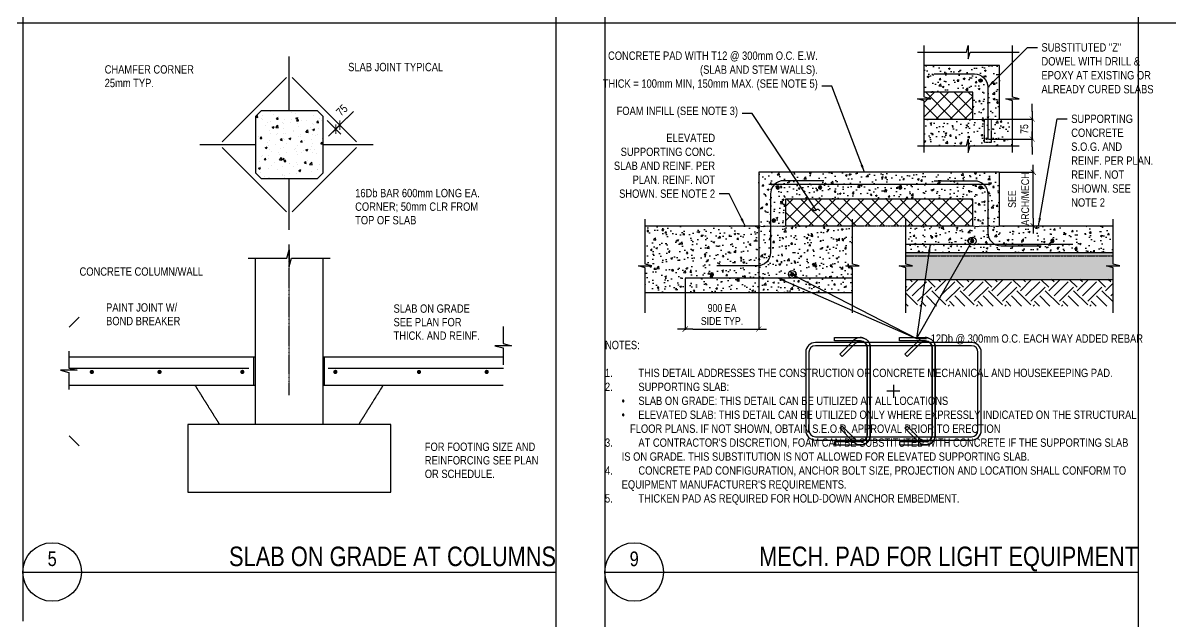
# Model space of a CAD drawing. Header units: millimetres. Extents: x 2250 to 90253, y -19639 to 57150.
# Drawn here: x 20075 to 55206, y 2250 to 20550 of the extents above; entities that cross this region are included whole.
import ezdxf
from ezdxf.enums import TextEntityAlignment as Align

# ---------------------------------------------------------------- set-up
doc = ezdxf.new("R2010")
doc.units = ezdxf.units.MM
for name, pattern in [('CENTER2', [1.125, 0.75, -0.125, 0.125, -0.125]), ('HIDDEN', [0.375, 0.25, -0.125]), ('HIDDEN2', [0.1875, 0.125, -0.0625])]:
    doc.linetypes.add(name, pattern=pattern)
doc.layers.add('NPLT-JLA', color=193, linetype='Continuous', plot=False)
for name, color, linetype in [('S-D-MEDM', 3, 'Continuous'), ('S-G-BREK', 2, 'Continuous'), ('S-G-CNTR', 1, 'CENTER2'), ('S-G-DIMS', 1, 'Continuous'), ('S-G-HDN1', 2, 'HIDDEN'), ('S-G-HDN2', 1, 'HIDDEN2'), ('S-G-HTCH', 1, 'Continuous'), ('S-G-LEDR', 2, 'Continuous'), ('S-G-MEDM', 3, 'Continuous'), ('S-G-RBAR', 7, 'Continuous'), ('S-G-TEXT', 3, 'Continuous'), ('S-G-THCK', 6, 'Continuous'), ('S-G-TITL', 7, 'Continuous'), ('S-G-TITLREF', 4, 'Continuous')]:
    doc.layers.add(name, color=color, linetype=linetype)
doc.styles.add('ARIAL', font='arial.ttf', dxfattribs={"width": 0.8})
doc.dimstyles.new('ARIALDIMS', dxfattribs={"dimscale": 12, "dimtxt": 20, "dimasz": 19.5, "dimexe": 2.25, "dimexo": 1.75, "dimgap": 10, "dimtad": 1, "dimzin": 3, "dimdsep": 46, "dimtxsty": 'ARIAL', "dimblk1": 'nyatick', "dimblk2": 'nyatick', "dimsah": 1, "dimcen": 2.25, "dimclrd": 1, "dimclre": 1, "dimclrt": 2, "dimadec": 0, "dimazin": 0, "dimtfac": 1, "dimtmove": 0, "dimatfit": 3, "dimfxl": 1, "dimfrac": 2, "dimtolj": 1, "dimtzin": 0, "dimarcsym": 0})
pattern_1 = [(50, (15332, 40691.14), (550.698, -48.18), [57.5835, -633.4186]), (355, (15332, 40691.14), (-106.5305, 577.518), [46.067, -506.735]), (100.4514, (15377.9, 40687.1), (444.1676, 529.3384), [48.9385, -538.323]), (46.1842, (15332, 40844.7), (819.407, -127.082), [86.375, -950.128]), (96.6356, (15400.3, 40834.1), (717.615, 747.909), [73.408, -807.485]), (351.1842, (15332, 40844.7), (717.615, 747.909), [69.1, -760.102]), (21, (15408.77, 40806.3), (458.2934, -309.123), [57.5835, -633.4186]), (326, (15408.77, 40806.3), (186.813, 556.756), [46.067, -506.735]), (71.4514, (15446.96, 40780.55), (645.106, 247.633), [48.9385, -538.323]), (37.5, (15331.99, 40691.14), (9.3361, 255.5893), [0, -500.5927, 0, -514.4127, 0, -508.6544]), (7.5, (15332, 40691.14), (201.9796, 302.8215), [0, -293.292, 0, -489.076, 0, -193.8645]), (327.5, (15160.77, 40691.14), (409.8583, -17.3172), [0, -191.945, 0, -598.8685, 0, -794.6525]), (317.5, (15084, 40691.14), (447.7588, 76.8586), [0, -249.5286, 0, -397.71, 0, -564.3184])]

# ---------------------------------------------------------------- blocks, each defined once
blk = doc.blocks.new('*X137')
at = {"color": 0}
for p, q in [((49.85, 107.81), (49.85, 107.81)), ((54.75, 107.95), (54.75, 107.95)), ((57.13, 107.97), (57.13, 107.97)), ((47.2, 106.95), (47.2, 106.95)), ((47.22, 105.8), (47.22, 105.8)), ((47.24, 107.06), (47.42, 106.94)), ((47.33, 106.87), (47.57, 107.15)), ((47.33, 106.87), (47.63, 106.84)), ((47.35, 107.18), (47.52, 107.24)), ((47.42, 106.94), (47.52, 107.24)), ((47.63, 106.84), (47.57, 107.15)), ((48.23, 106.69), (48.23, 106.69)), ((48.38, 106.46), (48.38, 106.46)), ((48.45, 107.12), (48.45, 107.12)), ((49.28, 106.02), (49.28, 106.02)), ((49.79, 106.15), (49.79, 106.15)), ((50.34, 107.37), (50.34, 107.37)), ((50.9, 106.58), (50.9, 106.58)), ((50.91, 106.55), (51.15, 106.84)), ((50.91, 106.55), (51.21, 106.53)), ((51.21, 106.53), (51.15, 106.84)), ((51.3, 106.96), (51.3, 106.96)), ((51.95, 105.9), (51.95, 105.9)), ((52.18, 105.81), (52.18, 105.81)), ((52.31, 106.47), (52.31, 106.47)), ((53.43, 105.97), (53.43, 105.97)), ((53.5, 107.78), (53.5, 107.78)), ((53.57, 106.46), (53.57, 106.46)), ((54.22, 107.47), (54.22, 107.47)), ((54.35, 106.71), (54.7, 106.84)), ((54.35, 106.71), (54.6, 106.54)), ((54.5, 106.24), (54.74, 106.53)), ((54.5, 106.24), (54.8, 106.21)), ((54.6, 106.54), (54.7, 106.84)), ((54.62, 105.79), (54.62, 105.79)), ((54.8, 106.21), (54.74, 106.53)), ((54.91, 106.85), (54.91, 106.85)), ((55.33, 106.22), (55.33, 106.22)), ((56.24, 106.35), (56.24, 106.35)), ((57.48, 107.2), (57.48, 107.2)), ((58.09, 105.93), (58.33, 106.21)), ((58.09, 105.93), (58.38, 105.9)), ((58.38, 105.9), (58.33, 106.21)), ((58.49, 106.64), (58.49, 106.64)), ((58.91, 106.24), (58.91, 106.24)), ((47.23, 104.15), (47.23, 104.15)), ((49.03, 105.39), (49.03, 105.39)), ((49.73, 104.49), (49.73, 104.49)), ((49.9, 104.03), (49.9, 104.03)), ((50.15, 105.1), (50.5, 105.23)), ((50.15, 105.1), (50.4, 104.93)), ((50.4, 104.93), (50.5, 105.23)), ((50.78, 105.03), (51.17, 105.44)), ((50.78, 105.03), (51.22, 104.96)), ((50.87, 103.84), (50.87, 103.84)), ((51.09, 103.98), (51.09, 103.98)), ((51.22, 104.96), (51.17, 105.44)), ((52.12, 104), (52.12, 104)), ((52.25, 104.81), (52.25, 104.81)), ((52.57, 103.92), (52.57, 103.92)), ((54.01, 104.48), (54.01, 104.48)), ((54.01, 104.25), (54.01, 104.25)), ((54.85, 105.18), (54.85, 105.18)), ((55.24, 103.81), (55.24, 103.81)), ((56.11, 104.21), (56.5, 104.61)), ((56.11, 104.21), (56.56, 104.14)), ((56.56, 104.14), (56.5, 104.61)), ((56.92, 104.98), (56.92, 104.98)), ((57.17, 104.67), (57.17, 104.67)), ((57.29, 105.68), (57.29, 105.68)), ((57.34, 104.7), (57.69, 104.83)), ((57.34, 104.7), (57.59, 104.53)), ((57.35, 103.87), (57.35, 103.87)), ((57.41, 105.53), (57.41, 105.53)), ((57.59, 104.53), (57.69, 104.83)), ((58.12, 103.88), (58.12, 103.88)), ((58.42, 104.83), (58.42, 104.83)), ((47.71, 103.42), (47.71, 103.42)), ((48.02, 103.11), (48.26, 103.39)), ((48.02, 103.11), (48.32, 103.08)), ((48.18, 103.48), (48.18, 103.48)), ((48.32, 103.08), (48.26, 103.39)), ((49.38, 102.38), (49.38, 102.38)), ((49.55, 101.86), (49.55, 101.86)), ((49.66, 102.82), (49.66, 102.82)), ((50.8, 102.03), (50.8, 102.03)), ((51.61, 102.79), (51.85, 103.08)), ((51.61, 102.79), (51.91, 102.77)), ((51.91, 102.77), (51.85, 103.08)), ((52.19, 103.14), (52.19, 103.14)), ((52.29, 102.88), (52.29, 102.88)), ((52.7, 102.28), (52.7, 102.28)), ((53.14, 103.08), (53.19, 103.1)), ((53.14, 103.08), (53.19, 103.05)), ((53.19, 103.1), (53.49, 103.22)), ((53.19, 103.05), (53.39, 102.91)), ((53.39, 102.91), (53.49, 103.22)), ((54.73, 101.85), (54.73, 101.85)), ((54.79, 103.52), (54.79, 103.52)), ((55.19, 102.48), (55.43, 102.77)), ((55.19, 102.48), (55.49, 102.45)), ((55.21, 103.38), (55.21, 103.38)), ((55.49, 102.45), (55.43, 102.77)), ((55.86, 102.69), (55.86, 102.69)), ((57.11, 102.86), (57.11, 102.86)), ((57.29, 102.2), (57.29, 102.2)), ((57.91, 103.7), (57.91, 103.7)), ((58.78, 102.17), (59.02, 102.45)), ((58.78, 102.17), (59.08, 102.14)), ((59, 103.11), (59, 103.11)), ((59.08, 102.14), (59.02, 102.45)), ((47.32, 100.92), (47.32, 100.92)), ((48.24, 99.89), (48.24, 99.89)), ((48.37, 100.13), (48.37, 100.13)), ((48.93, 101.48), (48.93, 101.48)), ((48.94, 101.47), (49.29, 101.6)), ((48.94, 101.47), (49.18, 101.3)), ((49.18, 101.3), (49.29, 101.6)), ((49.49, 100.06), (49.49, 100.06)), ((49.6, 101.16), (49.6, 101.16)), ((49.98, 100.81), (49.98, 100.81)), ((51.28, 100.63), (51.28, 100.63)), ((51.38, 100.31), (51.38, 100.31)), ((51.44, 99.33), (51.83, 99.74)), ((51.6, 101.37), (51.6, 101.37)), ((51.88, 99.27), (51.83, 99.74)), ((52.07, 99.81), (52.07, 99.81)), ((52.13, 101.48), (52.13, 101.48)), ((52.65, 100.69), (52.65, 100.69)), ((54.2, 101.13), (54.2, 101.13)), ((54.27, 101.25), (54.27, 101.25)), ((54.54, 100.72), (54.54, 100.72)), ((54.67, 100.19), (54.67, 100.19)), ((55.32, 100.58), (55.32, 100.58)), ((55.79, 100.89), (55.79, 100.89)), ((56.12, 101.07), (56.47, 101.2)), ((56.12, 101.07), (56.37, 100.9)), ((56.37, 100.9), (56.47, 101.2)), ((56.94, 101.14), (56.94, 101.14)), ((57.12, 101.63), (57.12, 101.63)), ((57.23, 100.54), (57.23, 100.54)), ((57.69, 101.14), (57.69, 101.14)), ((57.99, 100.47), (57.99, 100.47)), ((47.72, 97.84), (48.07, 97.98)), ((47.72, 97.84), (47.97, 97.68)), ((47.94, 98.94), (47.94, 98.94)), ((47.97, 97.68), (48.07, 97.98)), ((48.17, 98.09), (48.17, 98.09)), ((48.71, 99.35), (48.96, 99.63)), ((48.71, 99.35), (49.01, 99.32)), ((49.01, 99.32), (48.96, 99.63)), ((49.48, 97.83), (49.48, 97.83)), ((49.54, 99.49), (49.54, 99.49)), ((50.07, 98.33), (50.07, 98.33)), ((50.6, 98.83), (50.6, 98.83)), ((51.08, 97.65), (51.08, 97.65)), ((51.44, 99.33), (51.88, 99.27)), ((51.92, 99.46), (52.27, 99.59)), ((51.92, 99.46), (52.17, 99.29)), ((52.01, 98.15), (52.01, 98.15)), ((52.17, 99.29), (52.27, 99.59)), ((52.3, 99.03), (52.54, 99.32)), ((52.3, 99.03), (52.6, 99.01)), ((52.6, 99.01), (52.54, 99.32)), ((53.22, 98.75), (53.22, 98.75)), ((53.27, 98.71), (53.27, 98.71)), ((53.99, 98.15), (53.99, 98.15)), ((54.48, 98.92), (54.48, 98.92)), ((54.6, 98.52), (54.6, 98.52)), ((55.89, 98.72), (56.13, 99.01)), ((55.89, 98.72), (56.19, 98.69)), ((55.94, 98.6), (55.94, 98.6)), ((56.19, 98.69), (56.13, 99.01)), ((56.37, 99.16), (56.37, 99.16)), ((56.78, 98.51), (57.17, 98.91)), ((56.78, 98.51), (57.22, 98.44)), ((56.91, 98.65), (56.91, 98.65)), ((57.22, 98.44), (57.17, 98.91)), ((57.17, 98.88), (57.17, 98.88)), ((58.61, 98.49), (58.61, 98.49)), ((59.11, 99.06), (59.19, 99.09)), ((59.11, 99.06), (59.19, 99)), ((48.16, 97.15), (48.16, 97.15)), ((48.75, 96.36), (48.75, 96.36)), ((49.36, 96.05), (49.36, 96.05)), ((49.42, 96.16), (49.42, 96.16)), ((49.63, 96.27), (49.63, 96.27)), ((51.91, 96.78), (51.91, 96.78)), ((51.95, 96.48), (51.95, 96.48)), ((52.28, 96.55), (52.28, 96.55)), ((52.3, 96.16), (52.3, 96.16)), ((53.16, 96.94), (53.16, 96.94)), ((54.54, 96.86), (54.54, 96.86)), ((54.9, 97.44), (55.25, 97.58)), ((54.9, 97.44), (55.15, 97.28)), ((54.97, 96.04), (54.97, 96.04)), ((55.05, 97.19), (55.05, 97.19)), ((55.15, 97.28), (55.25, 97.58)), ((55.19, 97.05), (55.19, 97.05)), ((57.11, 97.21), (57.11, 97.21)), ((58.11, 97.55), (58.11, 97.55)), ((58.21, 97.61), (58.21, 97.61))]:
    blk.add_line(p, q, dxfattribs=at)
blk = doc.blocks.new('nyatick')
at = {"layer": 'S-G-DIMS'}
blk.add_line((-1.01, 0), (1, 0), dxfattribs=at)
at = {"layer": 'S-G-DIMS', "const_width": 0.08}
blk.add_lwpolyline([(0.34, 0.34), (-0.34, -0.34)], dxfattribs=at)
blk = doc.blocks.new('A$C27ddecef')
at = {"layer": 'S-G-BREK'}
for points in [[(-6409, -5436), (-5459, -5436), (-5404, -5232), (-5404, -5641), (-5349, -5436), (-4399, -5436)], [(-6409, -5436), (-5459, -5436), (-5404, -5232), (-5404, -5641), (-5349, -5436), (-4399, -5436)], [(-161, -7112), (-161, -7526), (44, -7581), (-365, -7581), (-161, -7636), (-161, -8051)], [(-161, -7112), (-161, -7526), (44, -7581), (-365, -7581), (-161, -7636), (-161, -8051)], [(-10806, -7713), (-10806, -8127), (-10602, -8182), (-11011, -8182), (-10806, -8237), (-10806, -8652)], [(-10806, -7713), (-10806, -8127), (-10602, -8182), (-11011, -8182), (-10806, -8237), (-10806, -8652)]]:
    blk.add_lwpolyline(points, dxfattribs=at)
at = {"layer": 'S-G-CNTR'}
blk.add_line((-5404, -8791), (-5404, -5105), dxfattribs=at)
blk.add_line((-5404, -8791), (-5404, -5105), dxfattribs=at)
at = {"layer": 'S-G-DIMS', "color": 1}
for p, q in [((-4380, -1967), (-4041, -2306)), ((-4380, -1967), (-4041, -2306)), ((-3992, -2007), (-3832, -1846)), ((-3992, -2007), (-3832, -1846)), ((-4477, -2065), (-4139, -2403)), ((-4477, -2065), (-4139, -2403)), ((-4264, -2278), (-4166, -2181)), ((-4264, -2278), (-4166, -2181))]:
    blk.add_line(p, q, dxfattribs=at)
at = {"layer": 'S-G-HDN1'}
for p, q in [((-7107, -9511), (-7712, -8544)), ((-7107, -9511), (-7712, -8544)), ((-3700, -9511), (-3096, -8544)), ((-3700, -9511), (-3096, -8544))]:
    blk.add_line(p, q, dxfattribs=at)
at = {"layer": 'S-G-LEDR'}
for points in [[(-5405, -776, 0, 98.3, 0), (-5159, -776, 0, 0, 0), (-4047, -776, 0, 0, 0)], [(-5405, -776, 0, 98.3, 0), (-5159, -776, 0, 0, 0), (-4047, -776, 0, 0, 0)], [(-6140, -1892, 0, 98.3, 0), (-6373, -1813, 0, 0, 0), (-8329, -1153, 0, 0, 0), (-8662, -1153, 0, 0, 0)], [(-6140, -1892, 0, 98.3, 0), (-6373, -1813, 0, 0, 0), (-8329, -1153, 0, 0, 0), (-8662, -1153, 0, 0, 0)], [(-4458, -3422, 0, 98.3, 0), (-4275, -3587, 0, 0, 0), (-3972, -3860, 0, 0, 0), (-3823, -3860, 0, 0, 0)], [(-4458, -3422, 0, 98.3, 0), (-4275, -3587, 0, 0, 0), (-3972, -3860, 0, 0, 0), (-3823, -3860, 0, 0, 0)], [(-6228, -6140, 0, 98.3, 0), (-6456, -6050, 0, 0, 0), (-7201, -5758, 0, 0, 0), (-7419, -5758, 0, 0, 0)], [(-6228, -6140, 0, 98.3, 0), (-6456, -6050, 0, 0, 0), (-7201, -5758, 0, 0, 0), (-7419, -5758, 0, 0, 0)], [(-3481, -7866, 0, 98.3, 0), (-3407, -7632, 0, 0, 0), (-3109, -6687, 0, 0, 0), (-2935, -6687, 0, 0, 0)], [(-3481, -7866, 0, 98.3, 0), (-3407, -7632, 0, 0, 0), (-3109, -6687, 0, 0, 0), (-2935, -6687, 0, 0, 0)], [(-6250, -8139, 0, 98.3, 0), (-6441, -7984, 0, 0, 0), (-7688, -6978, 0, 0, 0), (-7906, -6978, 0, 0, 0)], [(-6250, -8139, 0, 98.3, 0), (-6441, -7984, 0, 0, 0), (-7688, -6978, 0, 0, 0), (-7906, -6978, 0, 0, 0)], [(-2978, -10070, 0, 98.3, 0), (-2733, -10070, 0, 0, 0), (-2170, -10070, 0, 0, 0)], [(-2978, -10070, 0, 98.3, 0), (-2733, -10070, 0, 0, 0), (-2170, -10070, 0, 0, 0)]]:
    blk.add_lwpolyline(points, format="xyseb", dxfattribs=at)
at = {"layer": 'S-G-MEDM'}
for p, q in [((-5404, -1829), (-5404, -501)), ((-5404, -1829), (-5404, -501)), ((-7592, -2659), (-6233, -2659)), ((-7592, -2659), (-6233, -2659)), ((-4575, -2659), (-3351, -2659)), ((-4575, -2659), (-3351, -2659)), ((-5404, -4743), (-5404, -3488)), ((-5404, -4743), (-5404, -3488)), ((-6233, -9511), (-6233, -5436)), ((-6233, -9511), (-6233, -5436)), ((-4575, -9511), (-4575, -5436)), ((-4575, -9511), (-4575, -5436)), ((-10806, -7853), (-6233, -7853)), ((-10806, -7853), (-6233, -7853)), ((-6272, -8544), (-6272, -7853)), ((-6272, -8544), (-6272, -7853)), ((-4575, -7853), (-161, -7853)), ((-4575, -7853), (-161, -7853)), ((-4542, -8544), (-4542, -7853)), ((-4542, -8544), (-4542, -7853)), ((-10806, -8544), (-6233, -8544)), ((-10806, -8544), (-6233, -8544)), ((-4575, -8544), (-161, -8544)), ((-4575, -8544), (-161, -8544))]:
    blk.add_line(p, q, dxfattribs=at)
for points in [[(-6233, -1968), (-6233, -3350), (-6095, -3488), (-4713, -3488), (-4575, -3350), (-4575, -1968), (-4713, -1829), (-6095, -1829)], [(-6233, -1968), (-6233, -3350), (-6095, -3488), (-4713, -3488), (-4575, -3350), (-4575, -1968), (-4713, -1829), (-6095, -1829)], [(-7891, -9511), (-7891, -11170), (-2916, -11170), (-2916, -9511)], [(-7891, -9511), (-7891, -11170), (-2916, -11170), (-2916, -9511)]]:
    blk.add_lwpolyline(points, close=True, dxfattribs=at)
at = {"layer": 'S-G-THCK'}
for p, q in [((-5473, -1012), (-7050, -2589)), ((-5473, -1012), (-7050, -2589)), ((-3757, -2589), (-5335, -1012)), ((-3757, -2589), (-5335, -1012)), ((-7050, -2728), (-5473, -4305)), ((-7050, -2728), (-5473, -4305)), ((-5335, -4305), (-3757, -2728)), ((-5335, -4305), (-3757, -2728)), ((-10799, -8129), (-6392, -8129)), ((-10799, -8129), (-6392, -8129)), ((-4451, -8129), (-153, -8129)), ((-4451, -8129), (-153, -8129))]:
    blk.add_line(p, q, dxfattribs=at)
at = {"layer": 'S-G-THCK', "const_width": 51.8}
for points in [[(-10266, -8223, 1), (-10215, -8223, 1)], [(-10266, -8223, 1), (-10215, -8223, 1)], [(-8608, -8223, 1), (-8556, -8223, 1)], [(-8608, -8223, 1), (-8556, -8223, 1)], [(-6579, -8223, 1), (-6527, -8223, 1)], [(-6579, -8223, 1), (-6527, -8223, 1)], [(-4300, -8223, 1), (-4248, -8223, 1)], [(-4300, -8223, 1), (-4248, -8223, 1)], [(-2250, -8223, 1), (-2199, -8223, 1)], [(-2250, -8223, 1), (-2199, -8223, 1)], [(-592, -8223, 1), (-540, -8223, 1)], [(-592, -8223, 1), (-540, -8223, 1)]]:
    blk.add_lwpolyline(points, format="xyb", close=True, dxfattribs=at)
at = {"layer": 'S-G-DIMS', "color": 1}
for p, xscale, yscale, zscale, rotation in [((-4166, -2181), 245.6896551724073, 245.6896551724073, 245.6896551724073, 225.0000000000014), ((-4166, -2181), 245.6896551724073, 245.6896551724073, 245.6896551724073, 225.0000000000014), ((-4264, -2278), 245.689655172407, 245.689655172407, 245.689655172407, 45.00000000000152), ((-4264, -2278), 245.689655172407, 245.689655172407, 245.689655172407, 45.00000000000152)]:
    blk.add_blockref('nyatick', p, dxfattribs=dict(at, xscale=xscale, yscale=yscale, zscale=zscale, rotation=rotation))
at = {"layer": 'S-G-HTCH', "xscale": 138.2004310344817, "yscale": 138.2004310344817, "zscale": 138.2004310344817}
blk.add_blockref('*X137', (-12754, -16757), dxfattribs=at)
blk.add_blockref('*X137', (-12754, -16757), dxfattribs=at)
at = {"layer": 'S-G-DIMS', "color": 3, "insert": (-4114, -1817), "char_height": 204.7, "attachment_point": 5, "rotation": 45, "style": 'ARIAL'}
blk.add_mtext('75', dxfattribs=at)
at = {"layer": 'S-G-TEXT', "style": 'ARIAL', "width": 0.8}
for s, height, p in [('CHAMFER CORNER', 204.74, (-9926, -920)), ('CHAMFER CORNER', 204.74, (-9926, -920)), ('SLAB JOINT TYPICAL', 204.74, (-3960, -862)), ('SLAB JOINT TYPICAL', 204.74, (-3960, -862)), ('25mm TYP.', 204.7, (-9926, -1252)), ('16Db BAR 600mm LONG EA.', 204.74, (-3789, -3947)), ('CORNER; 50mm CLR FROM ', 204.74, (-3789, -4279)), ('TOP OF SLAB', 204.74, (-3789, -4610)), ('TOP OF SLAB', 204.74, (-3789, -4610)), ('PAINT JOINT W/', 204.74, (-9891, -6747)), ('PAINT JOINT W/', 204.74, (-9891, -6747)), ('SLAB ON GRADE', 204.74, (-2848, -6774)), ('SLAB ON GRADE', 204.74, (-2848, -6774)), ('BOND BREAKER', 204.74, (-9891, -7079)), ('BOND BREAKER', 204.74, (-9891, -7079)), ('SEE PLAN FOR', 204.74, (-2848, -7106)), ('SEE PLAN FOR', 204.74, (-2848, -7106)), ('THICK. AND REINF.', 204.74, (-2848, -7437)), ('THICK. AND REINF.', 204.74, (-2848, -7437)), ('FOR FOOTING SIZE AND', 204.74, (-2083, -10157)), ('FOR FOOTING SIZE AND', 204.74, (-2083, -10157)), ('REINFORCING SEE PLAN', 204.74, (-2083, -10488)), ('REINFORCING SEE PLAN', 204.74, (-2083, -10488)), ('OR SCHEDULE.', 204.74, (-2083, -10820)), ('OR SCHEDULE.', 204.74, (-2083, -10820))]:
    blk.add_text(s, height=height, dxfattribs=at).set_placement(p)
blk.add_text('CONCRETE COLUMN/WALL', height=204.74, dxfattribs=at).set_placement((-7516, -5868), align=Align.RIGHT)
blk = doc.blocks.new('*D175')
at = {"layer": 'Defpoints', "color": 0, "transparency": 16777216}
for p in [(50379, 17611), (49623, 16997), (50985, 16997)]:
    blk.add_point(p, dxfattribs=at)
at = {"layer": 'S-G-DIMS', "color": 1, "lineweight": -2, "transparency": 16777216}
for p, q in [((50985, 17845), (50985, 18079)), ((50400, 17611), (51012, 17611)), ((50985, 17611), (50985, 16997)), ((49644, 16997), (51012, 16997)), ((50985, 16763), (50985, 16529))]:
    blk.add_line(p, q, dxfattribs=at)
at = {"layer": 'S-G-DIMS', "color": 1, "lineweight": -2, "transparency": 16777216, "xscale": 234, "yscale": 234, "zscale": 234}
for p, rotation in [((50985, 17611), 270), ((50985, 16997), 90)]:
    blk.add_blockref('nyatick', p, dxfattribs=dict(at, rotation=rotation))
at = {"layer": 'S-G-DIMS', "color": 2, "transparency": 16777216, "insert": (50743, 17304), "char_height": 240, "attachment_point": 5, "rotation": 90, "style": 'ARIAL'}
blk.add_mtext('\\A1;75', dxfattribs=at)
blk = doc.blocks.new('*D176')
at = {"layer": 'Defpoints', "color": 0, "transparency": 16777216}
for p in [(49981, 15980), (51017, 15980), (49981, 14342)]:
    blk.add_point(p, dxfattribs=at)
at = {"layer": 'S-G-LEDR', "color": 1, "lineweight": -2, "transparency": 16777216}
for p, q in [((50002, 15980), (51044, 15980)), ((51017, 14576), (51017, 15746)), ((50002, 14342), (51044, 14342))]:
    blk.add_line(p, q, dxfattribs=at)
at = {"layer": 'S-G-LEDR', "color": 1, "lineweight": -2, "transparency": 16777216, "xscale": 234, "yscale": 234, "zscale": 234}
for p, rotation in [((51017, 15980), 90), ((51017, 14342), 270)]:
    blk.add_blockref('nyatick', p, dxfattribs=dict(at, rotation=rotation))
at = {"layer": 'S-G-LEDR', "color": 2, "transparency": 16777216, "insert": (50571, 15161), "char_height": 240, "attachment_point": 5, "rotation": 90, "style": 'ARIAL'}
blk.add_mtext('\\A1;SEE\\PARCH/MECH', dxfattribs=at)
blk = doc.blocks.new('*D177')
at = {"layer": 'Defpoints', "color": 0, "transparency": 16777216}
for p in [(42611, 14342), (40358, 12756), (42611, 11183)]:
    blk.add_point(p, dxfattribs=at)
at = {"layer": 'S-G-DIMS', "color": 1, "lineweight": -2, "transparency": 16777216}
for p, q in [((42611, 14321), (42611, 11156)), ((40358, 12735), (40358, 11156)), ((40592, 11183), (42377, 11183))]:
    blk.add_line(p, q, dxfattribs=at)
at = {"layer": 'S-G-DIMS', "color": 1, "lineweight": -2, "transparency": 16777216, "xscale": 234, "yscale": 234, "zscale": 234, "rotation": 180}
blk.add_blockref('nyatick', (40358, 11183), dxfattribs=at)
at = {"layer": 'S-G-DIMS', "color": 1, "lineweight": -2, "transparency": 16777216, "xscale": 234, "yscale": 234, "zscale": 234}
blk.add_blockref('nyatick', (42611, 11183), dxfattribs=at)
at = {"layer": 'S-G-DIMS', "color": 2, "transparency": 16777216, "insert": (41484, 11628), "char_height": 240, "attachment_point": 5, "style": 'ARIAL'}
blk.add_mtext('\\A1;900 EA\\PSIDE TYP.', dxfattribs=at)

msp = doc.modelspace()

# ---------------------------------------------------------------- hatches: boundary and pattern name
at = {"layer": 'S-G-HDN2'}
h = msp.add_hatch(dxfattribs=at)
h.set_pattern_fill('ANSI37', color=256, scale=2456.896552, style=0)
h.set_pattern_definition([(45, (14848.74, 34801.9), (-217.161, 217.161), []), (135, (14848.74, 34801.9), (-217.161, -217.161), [])])
h.paths.add_polyline_path([(47674.787, 18430.174), (47674.787, 17611.208), (49162.274, 17611.208), (49162.274, 18430.174)])
h = msp.add_hatch(dxfattribs=at)
h.set_pattern_fill('ANSI37', color=256, scale=2456.896552, style=0)
h.set_pattern_definition([(45, (15332, 40691.14), (-217.161, 217.161), []), (135, (15332, 40691.14), (-217.161, -217.161), [])])
h.paths.add_polyline_path([(49162.274, 15161.422), (43429.515, 15161.422), (43429.515, 14342.456), (49162.274, 14342.456)])
at = {"layer": 'S-G-HTCH'}
h = msp.add_hatch(dxfattribs=at)
h.set_pattern_fill('AR-CONC', color=256, scale=76.778017, style=0)
h.set_pattern_definition([(50, (14848.74, 34801.9), (550.698, -48.18), [57.5835, -633.419]), (355, (14848.74, 34801.9), (-106.5305, 577.518), [46.067, -506.735]), (100.4514, (14894.63, 34797.9), (444.1676, 529.338), [48.9385, -538.323]), (46.1842, (14848.74, 34955.45), (819.407, -127.082), [86.375, -950.128]), (96.6356, (14917, 34944.86), (717.615, 747.909), [73.408, -807.485]), (351.1842, (14848.7, 34955.45), (717.615, 747.909), [69.1, -760.102]), (21, (14925.5, 34917.06), (458.2934, -309.123), [57.5835, -633.419]), (326, (14925.5, 34917.06), (186.813, 556.756), [46.067, -506.735]), (71.4514, (14963.7, 34891.3), (645.106, 247.633), [48.9385, -538.323]), (37.5, (14848.74, 34801.89), (9.3361, 255.5893), [0, -500.5927, 0, -514.4127, 0, -508.6544]), (7.5, (14848.74, 34801.9), (201.9796, 302.8215), [0, -293.292, 0, -489.076, 0, -193.8645]), (327.5, (14677.52, 34801.89), (409.8583, -17.3172), [0, -191.945, 0, -598.8685, 0, -794.6525]), (317.5, (14600.75, 34801.9), (447.7588, 76.8586), [0, -249.5286, 0, -397.71, 0, -564.3184])])
h.paths.add_polyline_path([(49981.24, 19249.139), (47674.787, 19249.139), (47674.787, 18430.174), (49162.274, 18430.174), (49162.274, 17611.208), (49300.602, 17593.649), (49418.201, 17611.208), (49520.571, 17599.257), (49520.571, 17611.208), (49725.313, 17611.208), (49725.313, 17605.731), (49742.547, 17604.809), (49812.539, 17611.208), (49884.611, 17599.269), (49926.883, 17604.809), (49955.642, 17604.809), (49981.24, 17611.208)])
h.paths.add_polyline_path([(49351.02, 18788.471, -1), (49453.391, 18788.471, -1)], flags=16)
h.paths.add_polyline_path([(49520.571, 17599.257), (49418.201, 17611.208), (49300.602, 17593.649), (49162.274, 17611.208), (47674.787, 17611.208), (47674.787, 16792.243), (50379.101, 16792.243), (50379.101, 17611.208), (49981.24, 17611.208), (49955.642, 17604.809), (49926.883, 17604.809), (49884.611, 17599.269), (49812.539, 17611.208), (49742.547, 17604.809), (49725.313, 17605.731), (49725.313, 16894.614), (49520.571, 16894.614)])
h.paths.add_polyline_path([(49622.942, 17611.208), (49520.571, 17599.257), (49520.571, 16894.614), (49725.313, 16894.614), (49725.313, 17605.731)], flags=17)
h = msp.add_hatch(dxfattribs=at)
h.set_pattern_fill('AR-CONC', color=256, scale=76.778017, style=0)
h.set_pattern_definition(pattern_1)
h.paths.add_polyline_path([(49981.24, 15980.387), (42610.55, 15980.387), (42610.55, 14342.456), (42748.877, 14324.897), (42866.477, 14342.456), (42968.847, 14330.505), (42968.847, 15314.978, -0.215250437), (43107.483, 15622.09), (49484.307, 15622.09, -0.215250437), (49622.942, 15314.978), (49622.942, 14342.456), (49742.547, 14336.057), (49812.539, 14342.456), (49884.611, 14330.517), (49926.883, 14336.057), (49955.642, 14336.057), (49981.24, 14342.456)])
h.paths.add_polyline_path([(49484.307, 15622.09), (43107.483, 15622.09, 0.215250437), (42968.847, 15314.978), (42968.847, 14330.505), (43071.218, 14342.456), (43190.823, 14336.057), (43260.815, 14342.456), (43332.886, 14330.517), (43375.158, 14336.057), (43403.918, 14336.057), (43429.515, 14342.456), (43429.515, 15161.422), (49162.274, 15161.422), (49162.274, 14342.456), (49300.602, 14324.897), (49418.201, 14342.456), (49520.571, 14330.505), (49622.942, 14342.456), (49622.942, 15314.978, 0.215250437)], flags=17)
h.paths.add_polyline_path([(49351.02, 15519.719, -1), (49453.391, 15519.719, -1)], flags=16)
h.paths.add_polyline_path([(46996.494, 15519.719, -1), (46894.124, 15519.719, -1)], flags=16)
h.paths.add_polyline_path([(44539.598, 15519.719, -1), (44437.227, 15519.719, -1)], flags=16)
h.paths.add_polyline_path([(43240.769, 15519.719, -1), (43138.399, 15519.719, -1)], flags=16)
h.paths.add_polyline_path([(43122.403, 14502.537, -1), (43020.033, 14502.537, -1)], flags=16)
h = msp.add_hatch(dxfattribs=at)
h.set_pattern_fill('AR-CONC', color=256, scale=76.778017, style=0)
h.set_pattern_definition(pattern_1)
h.paths.add_polyline_path([(42968.847, 14330.505), (42866.477, 14342.456), (42748.877, 14324.897), (42610.55, 14342.456), (39129.946, 14342.456), (39129.946, 14086.529), (42968.847, 14086.529)])
h.paths.add_polyline_path([(45476.929, 14342.456), (43429.515, 14342.456), (43403.918, 14336.057), (43375.158, 14336.057), (43332.886, 14330.517), (43260.815, 14342.456), (43190.823, 14336.057), (43071.218, 14342.456), (42968.847, 14330.505), (42968.847, 14086.529), (45476.929, 14086.529)])
h.paths.add_polyline_path([(42968.847, 14086.529), (39129.946, 14086.529), (39129.946, 13168.868), (39334.688, 13114.008), (38925.205, 13114.008), (39129.946, 13059.148), (39129.946, 12550.969), (45476.929, 12550.969), (45476.929, 13059.148), (45272.188, 13114.008), (45476.929, 13114.008), (45476.929, 13523.491), (45476.929, 14086.529)])
h.paths.add_polyline_path([(42543.233, 13984.159, -1), (42645.604, 13984.159, -1)], flags=16)
h.paths.add_polyline_path([(42645.604, 12653.34, -1), (42543.233, 12653.34, -1)], flags=16)
h.paths.add_polyline_path([(39267.371, 13984.159, -1), (39369.742, 13984.159, -1)], flags=16)
h.paths.add_polyline_path([(39369.742, 12653.34, -1), (39267.371, 12653.34, -1)], flags=16)
h.paths.add_polyline_path([(45476.929, 12550.969), (39129.946, 12550.969), (39129.946, 12295.042), (45476.929, 12295.042)])
h = msp.add_hatch(dxfattribs=at)
h.set_pattern_fill('AR-CONC', color=256, scale=76.778017, style=0)
h.set_pattern_definition(pattern_1)
h.paths.add_polyline_path([(49622.942, 14342.456), (49520.571, 14330.505), (49418.201, 14342.456), (49300.602, 14324.897), (49162.274, 14342.456), (47114.86, 14342.456), (47114.86, 13984.159), (49652.824, 13984.159, -0.096396118), (49622.942, 14137.715)])
h.paths.add_polyline_path([(53461.843, 14342.456), (49981.24, 14342.456), (49955.642, 14336.057), (49926.883, 14336.057), (49884.611, 14330.517), (49812.539, 14342.456), (49742.547, 14336.057), (49622.942, 14342.456), (49622.942, 14137.715, 0.096396118), (49652.824, 13984.159), (53461.843, 13984.159)])
h.paths.add_polyline_path([(49652.824, 13984.159), (47114.86, 13984.159), (47114.86, 13779.417), (49834.185, 13779.417, -0.171924249)], flags=17)
h.paths.add_polyline_path([(49094.957, 13881.788, -1), (49197.328, 13881.788, -1)], flags=16)
h.paths.add_polyline_path([(53461.843, 13984.159), (49652.824, 13984.159, 0.171924249), (49834.185, 13779.417), (47114.86, 13779.417), (47114.86, 13523.491), (53461.843, 13523.491)])
h.paths.add_polyline_path([(52370.819, 13881.788, -1), (52473.19, 13881.788, -1)], flags=16)
h = msp.add_hatch(dxfattribs=at)
h.set_pattern_fill('NYAGRAVEL', color=256, scale=20.474138, style=0, pattern_type=2)
h.set_pattern_definition([(0, (15477.68, 41865.55), (354.6225, 204.7414), [30.7112, -678.5337]), (30, (15508.4, 41865.55), (-4e-08, 409.4828), [30.7112, -378.7716]), (90, (15535, 41880.9), (-354.6225, 204.7414), [20.474, -389.0086]), (120, (15535, 41901.38), (-354.6225, 204.7414), [20.474, -688.7708]), (150, (15524.75, 41919.1), (-354.6225, -204.7414), [20.474, -389.0086]), (180, (15507.02, 41929.35), (-354.6225, -204.7414), [30.7112, -678.5337]), (210, (15476.3, 41929.35), (4e-08, -409.4828), [30.7112, -378.7716]), (270, (15449.7, 41914), (354.6225, -204.7414), [20.474, -389.0086]), (300, (15449.71, 41893.52), (354.6225, -204.7414), [20.474, -688.7708]), (330, (15459.95, 41875.8), (354.6225, 204.7414), [20.474, -389.0086]), (0, (15462.14, 41681.83), (354.6225, 204.7414), [25.9602, -683.2846]), (30, (15488.1, 41681.83), (-4e-08, 409.4828), [20.474, -389.0086]), (60, (15505.83, 41692.07), (4e-08, 409.4828), [40.9483, -668.2967]), (90, (15526.3, 41727.53), (-354.6225, 204.7414), [20.474, -389.0086]), (120, (15526.3, 41748), (-354.6225, 204.7414), [20.474, -688.7708]), (180, (15516.07, 41765.74), (-354.6225, -204.7414), [40.9483, -668.2967]), (240, (15475.12, 41765.74), (-4e-08, -409.4828), [61.4224, -647.8225]), (270, (15444.4, 41712.54), (354.6225, -204.7414), [20.474, -389.0086]), (330, (15444.4, 41692.07), (354.6225, 204.7414), [20.474, -389.0086]), (30, (15665, 41700.48), (-4e-08, 409.4828), [10.237, -399.2457]), (60, (15673.85, 41705.6), (4e-08, 409.4828), [10.237, -699.008]), (90, (15678.97, 41714.46), (-354.6225, 204.7414), [10.237, -399.2457]), (120, (15678.97, 41724.7), (-354.6225, 204.7414), [10.237, -699.008]), (150, (15673.85, 41733.56), (-354.6225, -204.7414), [10.237, -399.2457]), (210, (15665, 41738.68), (4e-08, -409.4828), [10.237, -399.2457]), (240, (15656.12, 41733.56), (-4e-08, -409.4828), [10.237, -699.008]), (270, (15651, 41724.7), (354.6225, -204.7414), [10.237, -399.2457]), (300, (15651, 41714.46), (354.6225, -204.7414), [10.237, -699.008]), (330, (15656.12, 41705.6), (354.6225, 204.7414), [10.237, -399.2457]), (0, (15658.11, 41566.11), (354.6225, 204.7414), [38.389, -670.856]), (30, (15696.5, 41566.1), (-4e-08, 409.4828), [15.3556, -394.1272]), (60, (15709.8, 41573.8), (4e-08, 409.4828), [15.3556, -693.8893]), (90, (15717.48, 41587.1), (-354.6225, 204.7414), [15.3556, -394.1272]), (120, (15717.48, 41602.45), (-354.6225, 204.7414), [15.3556, -693.8893]), (180, (15709.8, 41615.74), (-354.6225, -204.7414), [38.389, -670.856]), (210, (15671.4, 41615.74), (4e-08, -409.4828), [15.3556, -394.1272]), (240, (15658.11, 41608.07), (-4e-08, -409.4828), [15.3556, -693.8893]), (270, (15650.43, 41594.77), (354.6225, -204.7414), [15.3556, -394.1272]), (300, (15650.43, 41579.41), (354.6225, -204.7414), [15.3556, -693.8893])])
h.paths.add_polyline_path([(47114.86, 13523.491), (47114.86, 12704.525), (53461.843, 12704.525), (53461.843, 13059.148), (53257.102, 13114.008), (53666.584, 13114.008), (53461.843, 13168.868), (53461.843, 13523.491)])
h = msp.add_hatch(dxfattribs=at)
h.set_pattern_fill('EARTH', color=256, scale=2456.896552, angle=45, style=0)
h.set_pattern_definition([(45, (15332, 41566.1), (9e-14, 868.644), [614.224, -614.224]), (45, (15169.1, 41729), (9e-14, 868.644), [614.224, -614.224]), (45, (15006.25, 41891.86), (9e-14, 868.644), [614.224, -614.224]), (135, (15006.25, 42000.44), (-868.644, 2e-13), [614.224, -614.224]), (135, (15169.1, 42163.3), (-868.644, 2e-13), [614.224, -614.224]), (135, (15332, 42326.2), (-868.644, 2e-13), [614.224, -614.224])])
h.paths.add_polyline_path([(47114.86, 12704.525), (47114.86, 11885.56), (53461.843, 11885.56), (53461.843, 12704.525)])

# ---------------------------------------------------------------- linework, layer by layer
at = {"layer": 'NPLT-JLA'}
for p, q in [((20075, 57150), (20075, 2250)), ((20075, 57150), (20075, 2250)), ((20075, 57150), (20075, 2250)), ((20075, 57150), (20075, 2250)), ((36400, 57150), (36400, -16050)), ((36400, 57150), (36400, 2250)), ((36400, 57150), (36400, 2250)), ((36400, 57150), (36400, 2250)), ((36400, 57150), (36400, 2250)), ((37900, 57150), (37900, -16050)), ((37900, 57150), (37900, 2250)), ((37900, 57150), (37900, 2250)), ((37900, 57150), (37900, 2250)), ((37900, 57150), (37900, 2250)), ((54225, 57150), (54225, -16050)), ((54225, 57150), (54225, 2250)), ((54225, 57150), (54225, 2250)), ((54225, 57150), (54225, 2250)), ((54225, 57150), (54225, 2250)), ((2250, 20550), (72050, 20550)), ((21797.661, 11544.029), (21493.605, 11239.973)), ((46934.576, 9279.919), (46536.405, 9279.919)), ((46735.491, 9479.005), (46735.491, 9080.834)), ((21797.661, 7615.5), (21493.605, 7919.557))]:
    msp.add_line(p, q, dxfattribs=at)
for points in [[(45727.621, 10822.831), (44931.28, 10822.831), (44931.28, 10922.374), (45727.621, 10922.374, -0.414213562), (46026.249, 10623.746), (46026.249, 7936.093, -0.668178638), (45516.459, 7724.931), (45094.135, 8147.255), (45164.523, 8217.642), (45586.846, 7795.319, 0.668178638), (45926.706, 7936.093), (45926.706, 10623.746, 0.414213562)], [(45727.621, 7737.008), (44931.28, 7737.008), (44931.28, 7637.465), (45727.621, 7637.465, 0.414213562), (46026.249, 7936.093), (46026.249, 10623.746, 0.668178638), (45516.459, 10834.908), (45094.135, 10412.584), (45164.523, 10342.196), (45586.846, 10764.52, -0.668178638), (45926.706, 10623.746), (45926.706, 7936.093, -0.414213562)], [(47718.475, 10822.831), (46922.133, 10822.831), (46922.133, 10922.374), (47718.475, 10922.374, -0.414213562), (48017.103, 10623.746), (48017.103, 7936.093, -0.668178638), (47507.313, 7724.931), (47084.989, 8147.255), (47155.376, 8217.642), (47577.7, 7795.319, 0.668178638), (47917.56, 7936.093), (47917.56, 10623.746, 0.414213562)], [(47718.475, 7737.008), (46922.133, 7737.008), (46922.133, 7637.465), (47718.475, 7637.465, 0.414213562), (48017.103, 7936.093), (48017.103, 10623.746, 0.668178638), (47507.313, 10834.908), (47084.989, 10412.584), (47155.376, 10342.196), (47577.7, 10764.52, -0.668178638), (47917.56, 10623.746), (47917.56, 7936.093, -0.414213562)], [(49423.143, 8085.407), (49423.143, 10474.432, 0.414213562), (49124.515, 10773.06), (44346.466, 10773.06, 0.414213562), (44047.838, 10474.432), (44047.838, 8085.407, 0.414213562), (44346.466, 7786.779), (49124.515, 7786.779, 0.414213562)], [(49323.6, 8085.407), (49323.6, 10474.432, 0.414213562), (49124.515, 10673.517), (44346.466, 10673.517, 0.414213562), (44147.381, 10474.432), (44147.381, 8085.407, 0.414213562), (44346.466, 7886.322), (49124.515, 7886.322, 0.414213562)]]:
    msp.add_lwpolyline(points, format="xyb", close=True, dxfattribs=at)
at = {"layer": 'S-D-MEDM'}
for p, q in [((49981.24, 19249.139), (47674.787, 19249.139)), ((49981.24, 17611.208), (49981.24, 19249.139)), ((49162.274, 18430.174), (47674.787, 18430.174)), ((49162.274, 17611.208), (49162.274, 18430.174)), ((47674.787, 17611.208), (49162.274, 17611.208)), ((49981.24, 17611.208), (50379.101, 17611.208)), ((49981.24, 15980.387), (42610.55, 15980.387)), ((42610.55, 15980.387), (42610.55, 14342.456)), ((49981.24, 14342.456), (49981.24, 15980.387)), ((43429.515, 15161.422), (43429.515, 14342.456)), ((49162.274, 15161.422), (43429.515, 15161.422)), ((49162.274, 14342.456), (49162.274, 15161.422)), ((39129.946, 14342.456), (42610.55, 14342.456)), ((43429.515, 14342.456), (45476.929, 14342.456)), ((47114.86, 14342.456), (49162.274, 14342.456)), ((49981.24, 14342.456), (53461.843, 14342.456)), ((47114.86, 13523.491), (53461.843, 13523.491)), ((45476.929, 12295.042), (39129.946, 12295.042))]:
    msp.add_line(p, q, dxfattribs=at)
for points in [[(49162.274, 17611.208), (49300.602, 17593.649), (49418.201, 17611.208), (49520.571, 17599.257), (49622.942, 17611.208), (49742.547, 17604.809), (49812.539, 17611.208), (49884.611, 17599.269), (49926.883, 17604.809), (49955.642, 17604.809), (49981.24, 17611.208)], [(42610.55, 14342.456), (42748.877, 14324.897), (42866.477, 14342.456), (42968.847, 14330.505), (43071.218, 14342.456), (43190.823, 14336.057), (43260.815, 14342.456), (43332.886, 14330.517), (43375.158, 14336.057), (43403.918, 14336.057), (43429.515, 14342.456)], [(49162.274, 14342.456), (49300.602, 14324.897), (49418.201, 14342.456), (49520.571, 14330.505), (49622.942, 14342.456), (49742.547, 14336.057), (49812.539, 14342.456), (49884.611, 14330.517), (49926.883, 14336.057), (49955.642, 14336.057), (49981.24, 14342.456)]]:
    msp.add_lwpolyline(points, dxfattribs=at)
at = {"layer": 'S-G-BREK'}
for points in [[(47470.046, 19658.622), (48972.084, 19658.622), (49026.944, 19863.364), (49026.944, 19453.881), (49081.804, 19658.622), (50583.842, 19658.622)], [(47674.787, 16587.501), (47674.787, 18170.572), (47470.046, 18225.433), (47879.528, 18225.433), (47674.787, 18280.293), (47674.787, 19863.364)], [(50379.101, 16587.501), (50379.101, 18170.572), (50174.359, 18225.433), (50583.842, 18225.433), (50379.101, 18280.293), (50379.101, 19863.364)], [(47470.046, 16792.243), (48972.084, 16792.243), (49026.944, 16996.984), (49026.944, 16587.501), (49081.804, 16792.243), (50583.842, 16792.243)], [(39129.946, 11680.818), (39129.946, 13059.148), (38925.205, 13114.008), (39334.688, 13114.008), (39129.946, 13168.868), (39129.946, 14547.197)], [(45476.929, 11680.818), (45476.929, 13059.148), (45272.188, 13114.008), (45681.671, 13114.008), (45476.929, 13168.868), (45476.929, 14547.197)], [(47114.86, 11680.818), (47114.86, 13059.148), (46910.119, 13114.008), (47319.602, 13114.008), (47114.86, 13168.868), (47114.86, 14547.197)], [(53461.843, 11680.818), (53461.843, 13059.148), (53257.102, 13114.008), (53666.584, 13114.008), (53461.843, 13168.868), (53461.843, 14547.197)]]:
    msp.add_lwpolyline(points, dxfattribs=at)
at = {"layer": 'S-G-HDN2'}
msp.add_line((45476.929, 14342.456), (47114.86, 14342.456), dxfattribs=at)
at = {"layer": 'S-G-HDN2', "color": 3}
msp.add_line((47114.86, 13421.12), (53461.843, 13421.12), dxfattribs=at)
at = {"layer": 'S-G-HDN2'}
msp.add_lwpolyline([(49725.313, 16894.614), (49520.571, 16894.614), (49520.571, 17611.208), (49725.313, 17611.208)], close=True, dxfattribs=at)
at = {"layer": 'S-G-HTCH'}
msp.add_line((47114.86, 12704.525), (53461.843, 12704.525), dxfattribs=at)
at = {"layer": 'S-G-RBAR'}
for points in [[(49453.391, 18788.471, -1), (49351.02, 18788.471, -1), (49453.391, 18788.471, -1), (49368.082, 18788.471, -1), (49436.329, 18788.471, -1), (49385.144, 18788.471, -1), (49419.267, 18788.471, -1), (49402.206, 18788.471, -1)], [(43138.399, 15519.719, 1), (43240.769, 15519.719, 1), (43138.399, 15519.719, 1), (43223.708, 15519.719, 1), (43155.46, 15519.719, 1), (43206.646, 15519.719, 1), (43172.522, 15519.719, 1), (43189.584, 15519.719, 1)], [(44437.227, 15519.719, 1), (44539.598, 15519.719, 1), (44437.227, 15519.719, 1), (44522.536, 15519.719, 1), (44454.289, 15519.719, 1), (44505.474, 15519.719, 1), (44471.351, 15519.719, 1), (44488.412, 15519.719, 1)], [(46894.124, 15519.719, 1), (46996.494, 15519.719, 1), (46894.124, 15519.719, 1), (46979.433, 15519.719, 1), (46911.185, 15519.719, 1), (46962.371, 15519.719, 1), (46928.247, 15519.719, 1), (46945.309, 15519.719, 1)], [(49453.391, 15519.719, -1), (49351.02, 15519.719, -1), (49453.391, 15519.719, -1), (49368.082, 15519.719, -1), (49436.329, 15519.719, -1), (49385.144, 15519.719, -1), (49419.267, 15519.719, -1), (49402.206, 15519.719, -1)], [(43020.033, 14502.537, 1), (43122.403, 14502.537, 1), (43020.033, 14502.537, 1), (43105.342, 14502.537, 1), (43037.094, 14502.537, 1), (43088.28, 14502.537, 1), (43054.156, 14502.537, 1), (43071.218, 14502.537, 1)], [(49094.957, 13881.788, 1), (49197.328, 13881.788, 1), (49094.957, 13881.788, 1), (49180.266, 13881.788, 1), (49112.019, 13881.788, 1), (49163.204, 13881.788, 1), (49129.081, 13881.788, 1), (49146.142, 13881.788, 1)], [(51551.854, 13881.788, 1), (51654.224, 13881.788, 1), (51551.854, 13881.788, 1), (51637.163, 13881.788, 1), (51568.915, 13881.788, 1), (51620.101, 13881.788, 1), (51585.977, 13881.788, 1), (51603.039, 13881.788, 1)], [(41126.175, 12858.081, 1), (41228.546, 12858.081, 1), (41126.175, 12858.081, 1), (41211.484, 12858.081, 1), (41143.237, 12858.081, 1), (41194.422, 12858.081, 1), (41160.298, 12858.081, 1), (41177.36, 12858.081, 1)], [(43583.071, 12858.081, 1), (43685.442, 12858.081, 1), (43583.071, 12858.081, 1), (43668.38, 12858.081, 1), (43600.133, 12858.081, 1), (43651.319, 12858.081, 1), (43617.195, 12858.081, 1), (43634.257, 12858.081, 1)]]:
    msp.add_lwpolyline(points, format="xyb", dxfattribs=at)
at = {"layer": 'S-G-THCK'}
for p, q in [((42917.662, 15622.09), (49674.128, 15622.09)), ((47114.86, 13779.417), (52233.395, 13779.417)), ((40358.395, 12755.71), (45476.929, 12755.71))]:
    msp.add_line(p, q, dxfattribs=at)
for points in [[(47985.011, 18993.213), (49213.459, 18993.213, -0.414213562), (49622.942, 18583.73), (49622.942, 16996.984)], [(44606.778, 15724.46), (43378.33, 15724.46, 0.414213562), (42968.847, 15314.978), (42968.847, 13523.491, -0.414213562), (42559.365, 13114.008), (41330.916, 13114.008)], [(47985.011, 15724.46), (49213.459, 15724.46, -0.414213562), (49622.942, 15314.978), (49622.942, 14137.715, 0.414213562), (50032.425, 13728.232), (51260.873, 13728.232)]]:
    msp.add_lwpolyline(points, format="xyb", dxfattribs=at)
at = {"layer": 'S-G-TITLREF'}
for p, q in [((20075, 3750), (36400, 3750)), ((37900, 3750), (54225, 3750))]:
    msp.add_line(p, q, dxfattribs=at)
for centre in [(20970.884, 3750), (38795.884, 3750)]:
    msp.add_circle(centre, 895.884, dxfattribs=at)

# ---------------------------------------------------------------- block references
at = {"layer": 'S-D-MEDM', "xscale": 1.25, "yscale": 1.25, "zscale": 1.25}
msp.add_blockref('A$C27ddecef', (34985.556, 20150.769), dxfattribs=at)

# ---------------------------------------------------------------- texts
at = {"layer": 'S-G-LEDR', "color": 3, "style": 'ARIAL'}
for s, insert, char_height, width, attachment_point in [('CONCRETE PAD WITH T12 @ 300mm O.C. E.W.\\P(SLAB AND STEM WALLS). \\PTHICK = 100mm MIN, 150mm MAX. (SEE NOTE 5)', (44417.869, 18490.795), 255.92673, 6593.24872, 9), ('SUBSTITUTED "Z" DOWEL WITH DRILL & EPOXY AT EXISTING OR ALREADY CURED SLABS', (51267.441, 19931.172), 255.92673, 3422.84999, 1), ('FOAM INFILL (SEE NOTE 3)', (41975.094, 17655.459), 255.92673, 4073.59605, 9), ('SUPPORTING CONCRETE S.O.G. AND REINF. PER PLAN. REINF. NOT SHOWN. SEE NOTE 2', (52179.435, 17745.723), 255.92673, 2510.85642, 1), ('ELEVATED SUPPORTING CONC. SLAB AND REINF. PER PLAN. REINF. NOT SHOWN. SEE NOTE 2', (41272.761, 15195.747), 255.92673, 3371.26325, 9), ('12Db @ 300mm O.C. EACH WAY ADDED REBAR', (47874.475, 11021.941), 255.92673, 6804.65427, 1), ("NOTES:\\P\\P\\pxi-2,l2;1.^ITHIS DETAIL ADDRESSES THE CONSTRUCTION OF CONCRETE MECHANICAL AND HOUSEKEEPING PAD.\\P2.^ISUPPORTING SLAB:\\P\\pi-1,l3;{\\fSymbol|b0|i0|c2|p18;·^I}SLAB ON GRADE: THIS DETAIL CAN BE UTILIZED AT ALL LOCATIONS\\P{\\fSymbol|b0|i0|c2|p18;·^I}ELEVATED SLAB: THIS DETAIL CAN BE UTILIZED ONLY WHERE EXPRESSLY INDICATED ON THE STRUCTURAL FLOOR PLANS. IF NOT SHOWN, OBTAIN S.E.O.R. APPROVAL PRIOR TO ERECTION\\P\\pi-2,l2;3.^IAT CONTRACTOR'S DISCRETION, FOAM CAN BE SUBSTITUTED WITH CONCRETE IF THE SUPPORTING SLAB IS ON GRADE. THIS SUBSTITUTION IS NOT ALLOWED FOR ELEVATED SUPPORTING SLAB.\\P4.^ICONCRETE PAD CONFIGURATION, ANCHOR BOLT SIZE, PROJECTION AND LOCATION SHALL CONFORM TO EQUIPMENT MANUFACTURER'S REQUIREMENTS.\\P5.^ITHICKEN PAD AS REQUIRED FOR HOLD-DOWN ANCHOR EMBEDMENT.", (37900, 10824.056), 255.926732, 16255.64361, 1)]:
    msp.add_mtext(s, dxfattribs=dict(at, insert=insert, char_height=char_height, width=width, attachment_point=attachment_point))
at = {"layer": 'S-G-TITL', "char_height": 597.2561, "attachment_point": 3, "style": 'ARIAL'}
for s, insert, width in [('SLAB ON GRADE AT COLUMNS', (36400, 4527.396), 14259.2115), ('MECH. PAD FOR LIGHT EQUIPMENT', (54225, 4527.396), 13419.89318)]:
    msp.add_mtext(s, dxfattribs=dict(at, insert=insert, width=width))
at = {"layer": 'S-G-TITLREF', "style": 'ARIAL', "width": 0.8}
for s, p in [('5', (20970.884, 4153.472)), ('9', (38795.884, 4153.472))]:
    msp.add_text(s, height=447.942, dxfattribs=at).set_placement(p, align=Align.MIDDLE)

# ---------------------------------------------------------------- dimensions: what is measured, and where the dimension line sits
at = {"layer": 'S-G-DIMS'}
dim = msp.add_linear_dim(base=(50984.731, 16996.984), p1=(50379.101, 17611.208), p2=(49622.942, 16996.984), angle=90, text='75', dimstyle='ARIALDIMS', dxfattribs=at)
dim.commit()
dim.dimension.update_dxf_attribs({"geometry": '*D175', "text_midpoint": (50984.731, 17304.096), "dimtype": 160})
dim = msp.add_linear_dim(base=(42610.55, 11183.257), p1=(40358.395, 12755.71), p2=(42610.55, 14342.456), text='900 EA\\PSIDE TYP.', dimstyle='ARIALDIMS', dxfattribs=at)
dim.commit()
dim.dimension.update_dxf_attribs({"geometry": '*D177', "text_midpoint": (41484.472, 11183.257), "dimtype": 160})
at = {"layer": 'S-G-LEDR'}
dim = msp.add_linear_dim(base=(51017.015, 15980.387), p1=(49981.24, 14342.456), p2=(49981.24, 15980.387), angle=90, text='SEE\\PARCH/MECH', dimstyle='ARIALDIMS', dxfattribs=at)
dim.commit()
dim.dimension.update_dxf_attribs({"geometry": '*D176', "text_midpoint": (51017.015, 15161.422), "dimtype": 160})

# ---------------------------------------------------------------- leaders
for points, override in [([(49622.942, 18583.73), (50837.484, 19803.209), (51144.596, 19803.209)], {"dimgap": 0.05, "dimtad": 0}), ([(45846.238, 15980.387), (44847.825, 18618.758), (44540.713, 18618.758)], {"dimgap": 0.05, "dimtad": 0}), ([(44366.557, 14826.893), (42405.051, 17783.422), (42097.939, 17783.422)], {"dimgap": 0.05, "dimtad": 0, "dimldrblk": 'Integral'}), ([(51177.316, 14342.456), (51749.478, 17617.759), (52056.59, 17617.759)], {"dimgap": 0.05, "dimtad": 0}), ([(42191.906, 14342.456), (41702.718, 15323.711), (41395.606, 15323.711)], {"dimgap": 0.05, "dimtad": 0}), ([(49146.142, 13881.788), (47444.518, 10893.978)], {"dimtad": 0, "dimldrblk": 'DOTBLANK'}), ([(47860.18, 13779.417), (47444.518, 10893.978)], {"dimgap": 0.05, "dimtad": 0}), ([(43192.578, 12755.71), (47444.518, 10893.978), (47751.63, 10893.978)], {"dimgap": 0.05, "dimtad": 0}), ([(43634.257, 12858.081), (47444.518, 10893.978)], {"dimgap": 0.05, "dimtad": 0, "dimldrblk": 'DOTBLANK'})]:
    msp.add_leader(points, dimstyle='ARIALDIMS', override=override, dxfattribs=at)

doc.saveas('drawing.dxf')
